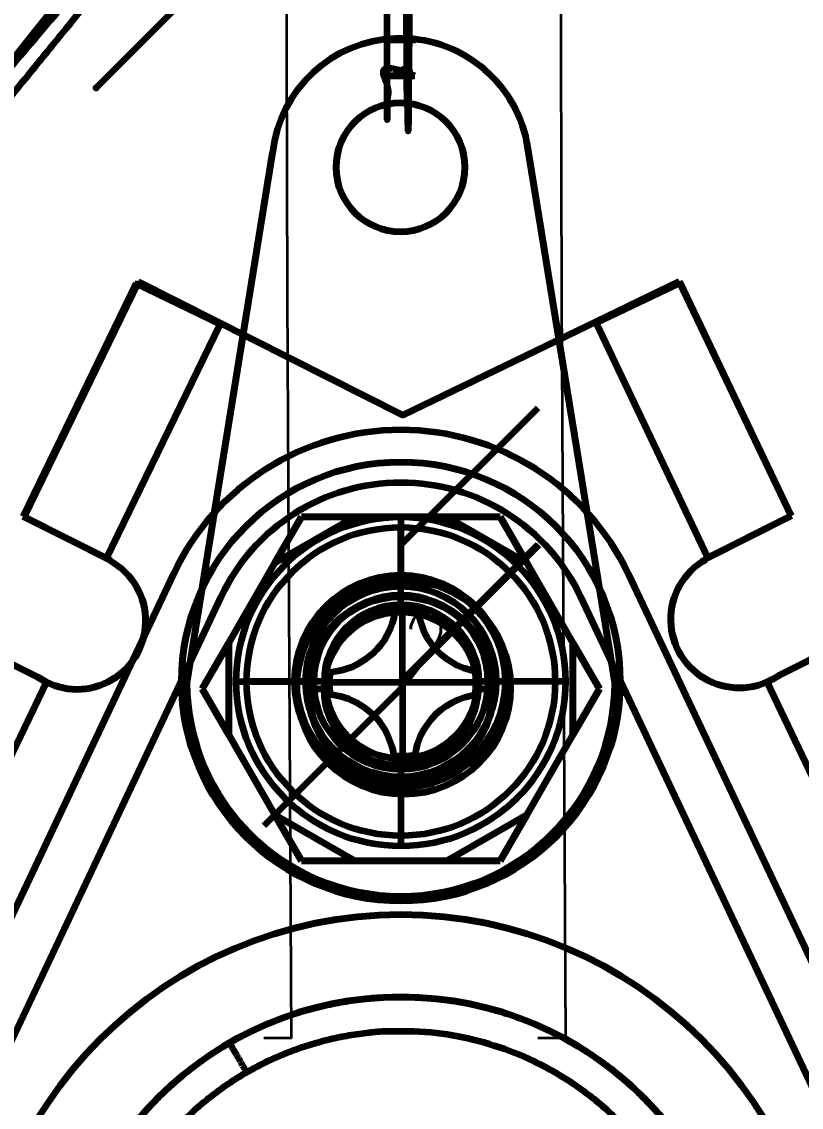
# Model space of a CAD drawing. Header units: inches. Extents: x -0.4 to 8, y -0.5 to 10.5.
# Drawn here: x 2.923 to 3.492, y 1.97 to 2.761 of the extents above; entities that cross this region are included whole.
import ezdxf

# ---------------------------------------------------------------- set-up
doc = ezdxf.new("R2010")
doc.units = ezdxf.units.IN
doc.header["$LTSCALE"] = 0.504853
doc.header["$MEASUREMENT"] = 0
doc.linetypes.add('DASHED', pattern=[0.75, 0.5, -0.25])
for name, color, linetype in [('105', 7, 'Continuous'), ('2', 7, 'Continuous'), ('25', 7, 'Continuous'), ('3', 7, 'Continuous'), ('75', 7, 'Continuous'), ('80', 7, 'Continuous')]:
    doc.layers.add(name, color=color, linetype=linetype)
doc.styles.get("Standard").update_dxf_attribs({"font": 'ROMANS.SHX'})

# ---------------------------------------------------------------- blocks, each defined once
blk = doc.blocks.new('1127')
at = {"layer": '3', "color": 2, "linetype": 'Continuous', "lineweight": 211, "insert": (0, 0.02), "char_height": 0.02, "attachment_point": 1}
blk.add_mtext('{\\W210.000000;1}', dxfattribs=at)
blk = doc.blocks.new('1809')
at = {"color": 1, "linetype": 'Continuous', "lineweight": 211}
for p, q in [((-0.003953, 0.468958, 0.1455), (-0.003953, 0.468958, 0.1635)), ((-0.000284, 0.42203, 0.1635), (-0.000284, 0.42203, 0.1455)), ((0.091953, 0.393154, 0.1635), (0.091953, 0.393154, 0.1455)), ((0.091953, 0.393154, 0.1455), (0.156016, -0.000843, 0.1455)), ((0.091953, 0.393154, 0.1455), (0.091953, 0.393154, 0.1635)), ((0.091953, 0.393154, 0.1635), (0.156016, -0.000843, 0.1635)), ((0.156016, -0.000843, 0.1455), (0.091953, 0.393154, 0.1455)), ((0.091953, 0.393154, 0.1635), (0.156016, -0.000843, 0.1635)), ((-0.155983, -0.000844, 0.1635), (-0.093652, 0.385904, 0.1635)), ((-0.093652, 0.385904, 0.1455), (-0.155983, -0.000844, 0.1455)), ((-0.155983, -0.000844, 0.1455), (-0.093652, 0.385904, 0.1455)), ((-0.155983, -0.000844, 0.1635), (-0.093652, 0.385904, 0.1635)), ((-0.093652, 0.385904, 0.1455), (-0.093652, 0.385904, 0.1635)), ((-0.093652, 0.385904, 0.1635), (-0.093652, 0.385904, 0.1455)), ((-0.047284, 0.37503, 0.1455), (-0.047284, 0.37503, 0.1635)), ((0.046716, 0.37503, 0.1455), (0.046716, 0.37503, 0.1635)), ((-0.000284, 0.32803, 0.1455), (-0.000284, 0.32803, 0.1635)), ((0.000016, 0.063017, 0.1635), (0.000016, 0.063017, 0.1455)), ((-0.155983, -0.000844, 0.1455), (-0.155983, -0.000844, 0.1635)), ((-0.155983, -0.000844, 0.1635), (-0.155983, -0.000844, 0.1455)), ((-0.063484, -0.000483, 0.1455), (-0.063484, -0.000483, 0.1635)), ((0.063516, -0.000483, 0.1455), (0.063516, -0.000483, 0.1635)), ((0.156016, -0.000843, 0.1635), (0.156016, -0.000843, 0.1455)), ((0.156016, -0.000843, 0.1455), (0.156016, -0.000843, 0.1635)), ((0.000016, -0.063983, 0.1455), (0.000016, -0.063983, 0.1635)), ((0.000017, -0.156483, 0.1455), (0.000017, -0.156483, 0.1635))]:
    blk.add_line(p, q, dxfattribs=at)
for centre, radius in [((-0.000284, 0.37503, 0.1455), 0.047), ((-0.000284, 0.37503, 0.1635), 0.047), ((-0.000284, 0.37503, 0.1635), 0.047), ((0.000016, -0.000483, 0.1455), 0.0635), ((0.000016, -0.000483, 0.1635), 0.0635), ((0.000016, -0.000483, 0.1635), 0.0635)]:
    blk.add_circle(centre, radius, dxfattribs=at)
at = {"color": 1, "linetype": 'Continuous', "lineweight": 211, "extrusion": (0, 0, -1)}
for centre, radius in [((0.000284, 0.37503, -0.1455), 0.047), ((-0.000016, -0.000483, -0.1455), 0.0635)]:
    blk.add_circle(centre, radius, dxfattribs=at)
at = {"color": 1, "linetype": 'Continuous', "lineweight": 211}
for centre, radius, start, end in [((-0.000284, 0.37503, 0.1635), 0.094, 11.117138, 173.357024), ((-0.000284, 0.37503, 0.1455), 0.094, 11.117245, 173.357131), ((-0.000284, 0.37503, 0.1455), 0.094, 11.117138, 173.357024), ((-0.000284, 0.37503, 0.1635), 0.094, 11.117138, 173.357024), ((0.000016, -0.000483, 0.1455), 0.156, 180.132646, 359.867468), ((0.000016, -0.000483, 0.1635), 0.156, 180.132646, 359.867468), ((0.000016, -0.000483, 0.1635), 0.156, 180.132646, 359.867468), ((0.000016, -0.000483, 0.1455), 0.156, 180.132754, 359.867576)]:
    blk.add_arc(centre, radius, start, end, dxfattribs=at)
at = {"layer": '2', "color": 2, "linetype": 'Continuous', "lineweight": 211}
blk.add_line((0.000088, 0.099718, 0.154817), (0.100088, 0.199718, 0.254817), dxfattribs=at)
at = {"layer": '2', "color": 2, "linetype": 'DASHED', "lineweight": 211}
blk.add_point((0.000088, 0.099718, 0.154817), dxfattribs=at)
blk = doc.blocks.new('H37')
at = {"color": 1, "linetype": 'Continuous', "lineweight": 211}
for p, q in [((0.1, -0.42, 0.1635), (0.1, -0.42, 0.2265)), ((0.1, -0.5105, 0.16942), (0.1, -0.46, 0.2265)), ((0.1, -0.5105, 0.1635), (0.1, -0.5105, 0.16942)), ((-0.06, -0.58, 0.2265), (-0.06, -0.58, 0.1635)), ((-0.02, -0.58, 0.2265), (0.0305, -0.58, 0.16942)), ((0.0305, -0.58, 0.16942), (0.0305, -0.58, 0.1635)), ((0.1695, -0.58, 0.16942), (0.1695, -0.58, 0.1635)), ((0.22, -0.58, 0.2265), (0.1695, -0.58, 0.16942)), ((0.26, -0.58, 0.1635), (0.26, -0.58, 0.2265)), ((0.1, -0.6495, 0.16942), (0.1, -0.6495, 0.1635)), ((0.1, -0.7, 0.2265), (0.1, -0.6495, 0.16942)), ((0.1, -0.74, 0.1635), (0.1, -0.74, 0.2265))]:
    blk.add_line(p, q, dxfattribs=at)
for centre, radius in [((0.1, -0.58, 0.2265), 0.16), ((0.1, -0.58, 0.2265), 0.12), ((0.1, -0.58, 0.2265), 0.12), ((0.1, -0.58, 0.1635), 0.0695), ((0.1, -0.58, 0.16942), 0.0695)]:
    blk.add_circle(centre, radius, dxfattribs=at)
at = {"color": 1, "linetype": 'Continuous', "lineweight": 211, "extrusion": (0, 0, -1)}
for centre, radius in [((-0.1, -0.58, -0.1635), 0.16), ((-0.1, -0.58, -0.1635), 0.16), ((-0.1, -0.58, -0.2265), 0.16), ((-0.1, -0.58, -0.1635), 0.0695), ((-0.1, -0.58, -0.16942), 0.0695)]:
    blk.add_circle(centre, radius, dxfattribs=at)
at = {"layer": '2', "color": 1, "linetype": 'Continuous', "lineweight": 211}
blk.add_line((0.1, -0.58, 0.19139), (0, -0.68, 0.29139), dxfattribs=at)
blk.add_point((0.1, -0.58, 0.19139), dxfattribs=at)
blk = doc.blocks.new('Q1')
at = {"color": 1, "linetype": 'Continuous', "lineweight": 211}
for p, q in [((-0.031111, -0.641927, 0.0705), (-0.216474, -0.249479, 0.0705)), ((-0.216474, -0.249479, 0.1455), (-0.031111, -0.641927, 0.1455)), ((-0.216474, -0.249479, 0.1455), (-0.031111, -0.641927, 0.1455)), ((-0.031111, -0.641927, 0.0705), (-0.216474, -0.249479, 0.0705)), ((-0.216474, -0.249479, 0.1455), (-0.031111, -0.641927, 0.1455)), ((-0.031111, -0.641927, 0.0705), (-0.216474, -0.249479, 0.0705)), ((0.416474, -0.249479, 0.0705), (0.231111, -0.641927, 0.0705)), ((0.416474, -0.249479, 0.0705), (0.231111, -0.641927, 0.0705)), ((0.231111, -0.641927, 0.1455), (0.416474, -0.249479, 0.1455)), ((0.231111, -0.641927, 0.1455), (0.416474, -0.249479, 0.1455)), ((0.231111, -0.641927, 0.1455), (0.416474, -0.249479, 0.1455)), ((0.416474, -0.249479, 0.0705), (0.231111, -0.641927, 0.0705)), ((0.1, -0.35, 0.1955), (0.1, -0.35, 0.3855)), ((0.1, -0.41, 0.1455), (0.1, -0.41, 0.1955)), ((0.1, -0.504, 0.0705), (0.1, -0.504, 0.1455)), ((0.1, -0.504, 0.0705), (0.1, -0.504, 0.1455)), ((0.024, -0.58, 0.0705), (0.024, -0.58, 0.1455)), ((0.024, -0.58, 0.0705), (0.024, -0.58, 0.1455)), ((0.176, -0.58, 0.1455), (0.176, -0.58, 0.0705)), ((0.176, -0.58, 0.1455), (0.176, -0.58, 0.0705)), ((-0.031111, -0.641927, 0.0705), (-0.031111, -0.641927, 0.1455)), ((-0.031111, -0.641927, 0.0705), (-0.031111, -0.641927, 0.1455)), ((-0.031111, -0.641927, 0.0705), (-0.031111, -0.641927, 0.1455)), ((0.231111, -0.641927, 0.0705), (0.231111, -0.641927, 0.1455)), ((0.231111, -0.641927, 0.0705), (0.231111, -0.641927, 0.1455)), ((0.231111, -0.641927, 0.0705), (0.231111, -0.641927, 0.1455)), ((0.1, -0.656, 0.0705), (0.1, -0.656, 0.1455)), ((0.1, -0.656, 0.0705), (0.1, -0.656, 0.1455)), ((0.1, -0.725, 0.0705), (0.1, -0.725, 0.1455)), ((0.1, -0.725, 0.0705), (0.1, -0.725, 0.1455)), ((0.1, -0.725, 0.0705), (0.1, -0.725, 0.1455))]:
    blk.add_line(p, q, dxfattribs=at)
at = {"color": 1, "linetype": 'Continuous', "lineweight": 211, "extrusion": (0, 0, -1)}
for centre, radius in [((-0.1, -0.1, -0.1455), 0.31), ((-0.1, -0.1, -0.1455), 0.31), ((-0.1, -0.1, -0.1955), 0.31), ((-0.1, -0.1, -0.1955), 0.25), ((-0.1, -0.1, -0.1955), 0.25)]:
    blk.add_circle(centre, radius, dxfattribs=at)
at = {"color": 1, "linetype": 'Continuous', "lineweight": 211}
for centre, radius in [((0.1, -0.1, 0.1955), 0.31), ((0.1, -0.1, 0.3855), 0.25), ((0.1, -0.58, 0.0705), 0.076), ((0.1, -0.58, 0.1455), 0.076), ((0.1, -0.58, 0.0705), 0.076), ((0.1, -0.58, 0.1455), 0.076)]:
    blk.add_circle(centre, radius, dxfattribs=at)
for centre, start, end in [((0.1, -0.58, 0.0705), 205.282463, 334.717387), ((0.1, -0.58, 0.1455), 205.282614, 334.717538), ((0.1, -0.58, 0.0705), 205.282463, 334.717387), ((0.1, -0.58, 0.0705), 205.282463, 334.717387), ((0.1, -0.58, 0.1455), 205.282614, 334.717538), ((0.1, -0.58, 0.1455), 205.282614, 334.717538)]:
    blk.add_arc(centre, 0.145, start, end, dxfattribs=at)
for points in [[(-0.15, -0.1, 0.3855), (-0.15, -0.244338, 0.3855), (0.1, -0.388675, 0.3855), (0.225, -0.316506, 0.3855), (0.35, -0.244338, 0.3855), (0.35, 0.044338, 0.3855), (0.225, 0.116506, 0.3855), (0.1, 0.188675, 0.3855), (-0.15, 0.044338, 0.3855), (-0.15, -0.1, 0.3855)], [(-0.125, -0.1, 0.4105), (-0.125, 0.029904, 0.4105), (0.1, 0.159808, 0.4105), (0.2125, 0.094856, 0.4105), (0.325, 0.029904, 0.4105), (0.325, -0.229904, 0.4105), (0.2125, -0.294856, 0.4105), (0.1, -0.359808, 0.4105), (-0.125, -0.229904, 0.4105), (-0.125, -0.1, 0.4105)], [(-0.125, -0.1, 0.4105), (-0.125, 0.029904, 0.4105), (0.1, 0.159808, 0.4105), (0.2125, 0.094856, 0.4105), (0.325, 0.029904, 0.4105), (0.325, -0.229904, 0.4105), (0.2125, -0.294856, 0.4105), (0.1, -0.359808, 0.4105), (-0.125, -0.229904, 0.4105), (-0.125, -0.1, 0.4105)]]:
    blk.add_rational_spline(points, [1, 0.75, 0.75, 1, 0.75, 0.75, 1, 0.75, 0.75, 1], degree=2, knots=[0, 0, 0, 0.1666667, 0.3333333, 0.3333333, 0.5, 0.6666667, 0.6666667, 0.8333333, 1, 1, 1], dxfattribs=at)
blk.add_rational_spline([(0.225, -0.316506, 0.3855), (0.225, -0.316506, 0.4105), (0.2125, -0.294856, 0.4105)], [1, 0.707107017428, 1], degree=2, dxfattribs=at)
blk = doc.blocks.new('H67')
at = {"color": 1, "linetype": 'Continuous', "lineweight": 211}
for p, q in [((0.1, -0.524, 0.15942), (0.1, -0.4675, 0.22642)), ((0.098704, -0.57927, 0.161099), (0.098704, -0.525825, 0.22642)), ((0.099053, -0.523628, -0.399457), (0.099053, -0.523628, 0.158543)), ((-0.0125, -0.58, 0.22642), (0.044, -0.58, 0.15942)), ((0.043053, -0.579628, 0.158543), (0.043053, -0.579628, -0.399457)), ((0.045259, -0.57927, 0.22642), (0.098704, -0.57927, 0.161099)), ((0.098704, -0.57927, 0.161099), (0.098704, -0.632715, 0.22642)), ((0.098704, -0.57927, 0.161099), (0.152149, -0.57927, 0.22642)), ((0.155053, -0.579628, -0.399457), (0.155053, -0.579628, 0.158543)), ((0.156, -0.58, 0.15942), (0.2125, -0.58, 0.22642)), ((0.099053, -0.635628, -0.399457), (0.099053, -0.635628, 0.158543)), ((0.1, -0.636, 0.15942), (0.1, -0.6925, 0.22642))]:
    blk.add_line(p, q, dxfattribs=at)
for points in [[(0.089636, -0.5266, 0.22642), (0.087848, -0.534306, 0.217634), (0.085344, -0.540763, 0.210916), (0.083328, -0.544654, 0.207393), (0.08092, -0.548468, 0.20457), (0.077978, -0.552318, 0.202654), (0.07441, -0.556156, 0.202083), (0.070914, -0.559266, 0.202949), (0.066662, -0.562379, 0.20537), (0.062586, -0.564801, 0.208654), (0.058289, -0.566852, 0.212774), (0.053346, -0.568654, 0.218034), (0.046009, -0.57035, 0.22642)], [(0.125458, -0.560392, 0.201119), (0.120454, -0.556087, 0.199952), (0.117828, -0.553327, 0.20049), (0.115393, -0.550364, 0.201895), (0.112001, -0.54533, 0.205651), (0.109639, -0.540864, 0.209905), (0.106405, -0.531932, 0.219717), (0.105244, -0.526227, 0.22642)], [(0.151454, -0.570682, 0.22642), (0.144072, -0.569353, 0.217858), (0.138416, -0.567562, 0.211701), (0.132324, -0.564787, 0.20584), (0.125458, -0.560392, 0.201119)], [(0.045883, -0.587411, 0.22642), (0.054084, -0.589714, 0.217108), (0.058906, -0.591783, 0.212089), (0.067442, -0.597034, 0.205046), (0.070811, -0.599809, 0.203436), (0.073926, -0.602844, 0.2029), (0.077743, -0.607374, 0.203951), (0.080311, -0.611128, 0.20606), (0.080677, -0.611725, 0.206475), (0.082969, -0.61595, 0.209881), (0.087017, -0.627675, 0.221961), (0.087279, -0.628958, 0.223414), (0.087709, -0.631571, 0.22642)], [(0.104059, -0.632446, 0.22642), (0.104936, -0.62735, 0.220355), (0.106261, -0.622523, 0.214765), (0.107718, -0.618601, 0.210416), (0.110182, -0.613497, 0.205222), (0.112276, -0.610026, 0.202187), (0.114589, -0.606784, 0.199929), (0.117422, -0.603418, 0.198442), (0.119422, -0.601353, 0.198108), (0.121805, -0.599163, 0.19836), (0.125579, -0.596197, 0.199918), (0.13059, -0.593029, 0.203544), (0.135629, -0.590574, 0.208297), (0.14341, -0.587984, 0.216767), (0.151639, -0.586629, 0.22642)]]:
    blk.add_polyline3d(points, dxfattribs=at)
for centre, radius in [((0.1, -0.58, 0.22642), 0.1125), ((0.099053, -0.579628, -0.399457), 0.056)]:
    blk.add_circle(centre, radius, dxfattribs=at)
at = {"color": 1, "linetype": 'Continuous', "lineweight": 211, "extrusion": (0, 0, -1)}
for centre in [(-0.099053, -0.579628, -0.158543), (-0.099053, -0.579628, 0.399457), (-0.099053, -0.579628, -0.158543), (-0.1, -0.58, -0.15942)]:
    blk.add_circle(centre, 0.056, dxfattribs=at)
at = {"color": 1, "linetype": 'Continuous', "lineweight": 211}
for start, end in [(82.971323, 99.76894), (170.39197, 179.999695), (352.085011, 9.246854), (180, 188.76173), (258.128131, 275.750441)]:
    blk.add_arc((0.098704, -0.57927, 0.22642), 0.053445, start, end, dxfattribs=at)
at = {"layer": '2', "color": 3, "linetype": 'Continuous', "lineweight": 211}
blk.add_line((0.099162, -0.579676, -0.056265), (-0.000838, -0.679676, 0.043735), dxfattribs=at)
blk.add_point((0.099162, -0.579676, -0.056265), dxfattribs=at)
blk = doc.blocks.new('H9')
at = {"color": 1, "linetype": 'Continuous', "lineweight": 211}
for p, q in [((0.008128, -0.482796, -0.219), (0.027543, -0.449168, -0.207791)), ((0.008128, -0.482796, -0.219), (0.027543, -0.449168, -0.207791)), ((0.008128, -0.482796, -0.062), (0.066372, -0.449168, -0.062)), ((0.066372, -0.449168, -0.062), (0.008128, -0.482796, -0.062)), ((0.008128, -0.482796, -0.219), (0.066372, -0.449168, -0.219)), ((0.008128, -0.482796, -0.062), (0.027543, -0.449168, -0.073209)), ((0.027543, -0.449168, -0.073209), (0.008128, -0.482796, -0.062)), ((0.066372, -0.449168, -0.219), (0.008128, -0.482796, -0.219)), ((0.027543, -0.449168, -0.073209), (0.027543, -0.449168, -0.207791)), ((0.027543, -0.449168, -0.207791), (0.066372, -0.449168, -0.219)), ((0.066372, -0.449168, -0.062), (0.027543, -0.449168, -0.073209)), ((0.027543, -0.449168, -0.207791), (0.066372, -0.449168, -0.219)), ((0.027543, -0.449168, -0.207791), (0.027543, -0.449168, -0.073209)), ((0.027543, -0.449168, -0.073209), (0.066372, -0.449168, -0.062)), ((0.066372, -0.449168, -0.219), (0.133628, -0.449168, -0.219)), ((0.066372, -0.449168, -0.219), (0.133628, -0.449168, -0.219)), ((0.133628, -0.449168, -0.062), (0.066372, -0.449168, -0.062)), ((0.066372, -0.449168, -0.062), (0.133628, -0.449168, -0.062)), ((0.133628, -0.449168, -0.062), (0.172457, -0.449168, -0.073209)), ((0.133628, -0.449168, -0.219), (0.172457, -0.449168, -0.207791)), ((0.172457, -0.449168, -0.073209), (0.133628, -0.449168, -0.062)), ((0.133628, -0.449168, -0.219), (0.172457, -0.449168, -0.207791)), ((0.133628, -0.449168, -0.219), (0.191872, -0.482796, -0.219)), ((0.191872, -0.482796, -0.219), (0.133628, -0.449168, -0.219)), ((0.133628, -0.449168, -0.062), (0.191872, -0.482796, -0.062)), ((0.191872, -0.482796, -0.062), (0.133628, -0.449168, -0.062)), ((0.172457, -0.449168, -0.073209), (0.172457, -0.449168, -0.207791)), ((0.172457, -0.449168, -0.207791), (0.172457, -0.449168, -0.073209)), ((0.172457, -0.449168, -0.207791), (0.191872, -0.482796, -0.219)), ((0.172457, -0.449168, -0.207791), (0.191872, -0.482796, -0.219)), ((0.191872, -0.482796, -0.062), (0.172457, -0.449168, -0.073209)), ((0.172457, -0.449168, -0.073209), (0.191872, -0.482796, -0.062)), ((-0.0255, -0.54104, -0.219), (0.008128, -0.482796, -0.219)), ((-0.0255, -0.54104, -0.062), (0.008128, -0.482796, -0.062)), ((-0.0255, -0.54104, -0.219), (0.008128, -0.482796, -0.219)), ((0.008128, -0.482796, -0.062), (-0.0255, -0.54104, -0.062)), ((0.191872, -0.482796, -0.219), (0.2255, -0.54104, -0.219)), ((0.2255, -0.54104, -0.062), (0.191872, -0.482796, -0.062)), ((0.191872, -0.482796, -0.219), (0.2255, -0.54104, -0.219)), ((0.191872, -0.482796, -0.062), (0.2255, -0.54104, -0.062)), ((0.1, -0.518668, -0.073588), (0.1, -0.506668, -0.062)), ((0.1, -0.518668, -0.208295), (0.1, -0.507583, -0.219)), ((0.1, -0.518668, -0.208295), (0.1, -0.518668, -0.073588)), ((-0.044915, -0.574668, -0.207791), (-0.0255, -0.54104, -0.219)), ((-0.044915, -0.574668, -0.207791), (-0.0255, -0.54104, -0.219)), ((-0.0255, -0.54104, -0.062), (-0.044915, -0.574668, -0.073209)), ((-0.044915, -0.574668, -0.073209), (-0.0255, -0.54104, -0.062)), ((-0.0255, -0.608296, -0.219), (-0.0255, -0.54104, -0.219)), ((-0.0255, -0.54104, -0.219), (-0.0255, -0.608296, -0.219)), ((-0.0255, -0.608296, -0.062), (-0.0255, -0.54104, -0.062)), ((-0.0255, -0.54104, -0.062), (-0.0255, -0.608296, -0.062)), ((0.2255, -0.608296, -0.219), (0.2255, -0.54104, -0.219)), ((0.2255, -0.54104, -0.062), (0.2255, -0.608296, -0.062)), ((0.2255, -0.608296, -0.062), (0.2255, -0.54104, -0.062)), ((0.2255, -0.54104, -0.219), (0.2255, -0.608296, -0.219)), ((0.244915, -0.574668, -0.073209), (0.2255, -0.54104, -0.062)), ((0.2255, -0.54104, -0.219), (0.244915, -0.574668, -0.207791)), ((0.2255, -0.54104, -0.219), (0.244915, -0.574668, -0.207791)), ((0.2255, -0.54104, -0.062), (0.244915, -0.574668, -0.073209)), ((-0.0255, -0.608296, -0.219), (-0.044915, -0.574668, -0.207791)), ((-0.0255, -0.608296, -0.062), (-0.044915, -0.574668, -0.073209)), ((-0.044915, -0.574668, -0.073209), (-0.0255, -0.608296, -0.062)), ((-0.0255, -0.608296, -0.219), (-0.044915, -0.574668, -0.207791)), ((-0.044915, -0.574668, -0.207791), (-0.044915, -0.574668, -0.073209)), ((-0.044915, -0.574668, -0.073209), (-0.044915, -0.574668, -0.207791)), ((0.044, -0.574668, -0.073588), (0.032, -0.574668, -0.062)), ((0.044, -0.574668, -0.208295), (0.032915, -0.574668, -0.219)), ((0.044, -0.574668, -0.208295), (0.044, -0.574668, -0.073588)), ((0.167085, -0.574668, -0.219), (0.156, -0.574668, -0.208295)), ((0.156, -0.574668, -0.073588), (0.156, -0.574668, -0.208295)), ((0.168, -0.574668, -0.062), (0.156, -0.574668, -0.073588)), ((0.244915, -0.574668, -0.207791), (0.2255, -0.608296, -0.219)), ((0.244915, -0.574668, -0.207791), (0.2255, -0.608296, -0.219)), ((0.244915, -0.574668, -0.073209), (0.2255, -0.608296, -0.062)), ((0.2255, -0.608296, -0.062), (0.244915, -0.574668, -0.073209)), ((0.244915, -0.574668, -0.207791), (0.244915, -0.574668, -0.073209)), ((0.244915, -0.574668, -0.073209), (0.244915, -0.574668, -0.207791)), ((0.008128, -0.66654, -0.219), (-0.0255, -0.608296, -0.219)), ((0.008128, -0.66654, -0.219), (-0.0255, -0.608296, -0.219)), ((-0.0255, -0.608296, -0.062), (0.008128, -0.66654, -0.062)), ((0.008128, -0.66654, -0.062), (-0.0255, -0.608296, -0.062)), ((0.191872, -0.66654, -0.062), (0.2255, -0.608296, -0.062)), ((0.2255, -0.608296, -0.062), (0.191872, -0.66654, -0.062)), ((0.2255, -0.608296, -0.219), (0.191872, -0.66654, -0.219)), ((0.2255, -0.608296, -0.219), (0.191872, -0.66654, -0.219)), ((0.1, -0.630668, -0.208295), (0.1, -0.641753, -0.219)), ((0.1, -0.630668, -0.208295), (0.1, -0.630668, -0.073588)), ((0.1, -0.630668, -0.073588), (0.1, -0.642668, -0.062)), ((0.066372, -0.700168, -0.219), (0.008128, -0.66654, -0.219)), ((0.066372, -0.700168, -0.062), (0.008128, -0.66654, -0.062)), ((0.027543, -0.700168, -0.073209), (0.008128, -0.66654, -0.062)), ((0.008128, -0.66654, -0.062), (0.027543, -0.700168, -0.073209)), ((0.027543, -0.700168, -0.207791), (0.008128, -0.66654, -0.219)), ((0.008128, -0.66654, -0.062), (0.066372, -0.700168, -0.062)), ((0.008128, -0.66654, -0.219), (0.066372, -0.700168, -0.219)), ((0.027543, -0.700168, -0.207791), (0.008128, -0.66654, -0.219)), ((0.191872, -0.66654, -0.062), (0.133628, -0.700168, -0.062)), ((0.133628, -0.700168, -0.219), (0.191872, -0.66654, -0.219)), ((0.191872, -0.66654, -0.219), (0.133628, -0.700168, -0.219)), ((0.133628, -0.700168, -0.062), (0.191872, -0.66654, -0.062)), ((0.191872, -0.66654, -0.062), (0.172457, -0.700168, -0.073209)), ((0.172457, -0.700168, -0.073209), (0.191872, -0.66654, -0.062)), ((0.191872, -0.66654, -0.219), (0.172457, -0.700168, -0.207791)), ((0.191872, -0.66654, -0.219), (0.172457, -0.700168, -0.207791)), ((0.027543, -0.700168, -0.207791), (0.027543, -0.700168, -0.073209)), ((0.066372, -0.700168, -0.062), (0.027543, -0.700168, -0.073209)), ((0.027543, -0.700168, -0.073209), (0.027543, -0.700168, -0.207791)), ((0.066372, -0.700168, -0.219), (0.027543, -0.700168, -0.207791)), ((0.027543, -0.700168, -0.073209), (0.066372, -0.700168, -0.062)), ((0.066372, -0.700168, -0.219), (0.027543, -0.700168, -0.207791)), ((0.133628, -0.700168, -0.219), (0.066372, -0.700168, -0.219)), ((0.133628, -0.700168, -0.062), (0.066372, -0.700168, -0.062)), ((0.133628, -0.700168, -0.219), (0.066372, -0.700168, -0.219)), ((0.066372, -0.700168, -0.062), (0.133628, -0.700168, -0.062)), ((0.172457, -0.700168, -0.073209), (0.133628, -0.700168, -0.062)), ((0.172457, -0.700168, -0.207791), (0.133628, -0.700168, -0.219)), ((0.172457, -0.700168, -0.207791), (0.133628, -0.700168, -0.219)), ((0.133628, -0.700168, -0.062), (0.172457, -0.700168, -0.073209)), ((0.172457, -0.700168, -0.207791), (0.172457, -0.700168, -0.073209)), ((0.172457, -0.700168, -0.073209), (0.172457, -0.700168, -0.207791))]:
    blk.add_line(p, q, dxfattribs=at)
for centre, radius in [((0.1, -0.574668, -0.062), 0.068), ((0.1, -0.574668, -0.062), 0.068), ((0.1, -0.574668, -0.219), 0.067085), ((0.1, -0.574668, -0.219), 0.067085), ((0.1, -0.574668, -0.073588), 0.056)]:
    blk.add_circle(centre, radius, dxfattribs=at)
at = {"color": 1, "linetype": 'Continuous', "lineweight": 211, "extrusion": (0, 0, -1)}
for centre in [(-0.1, -0.574668, 0.073588), (-0.1, -0.574668, 0.208295), (-0.1, -0.574668, 0.208295)]:
    blk.add_circle(centre, 0.056, dxfattribs=at)
at = {"layer": '2', "color": 3, "linetype": 'Continuous', "lineweight": 211}
blk.add_line((0.1, -0.574668, -0.140548), (0.2, -0.474668, -0.040548), dxfattribs=at)
blk.add_point((0.1, -0.574668, -0.140548), dxfattribs=at)
blk = doc.blocks.new('33295')
at = {"color": 1, "linetype": 'Continuous', "lineweight": 211}
for p, q in [((-0.167054, -0.579635, 0.068202), (-0.241762, -0.422642, 0.068202)), ((-0.241762, -0.422642, 0.068202), (-0.167054, -0.579635, 0.068202)), ((-0.241762, -0.422642, 0.52), (-0.167054, -0.579635, 0.52)), ((-0.167054, -0.579635, 0.52), (-0.241762, -0.422642, 0.52)), ((0.358318, -0.579452, 0.068202), (0.43117, -0.428949, 0.068202)), ((0.43117, -0.428949, 0.068202), (0.358318, -0.579452, 0.068202)), ((0.43117, -0.428949, 0.52), (0.358318, -0.579452, 0.52)), ((0.358318, -0.579452, 0.52), (0.43117, -0.428949, 0.52)), ((0.09795, -0.497824), (0.09795, -0.497824, 0.068)), ((0.01995, -0.575824, 0.068), (0.01995, -0.575824)), ((0.17595, -0.575824, 0.068), (0.17595, -0.575824)), ((-0.175547, -0.584435, 0.068), (-0.227645, -0.610719, 0.068)), ((-0.227645, -0.610719, 0.068), (-0.175547, -0.584435, 0.068)), ((-0.175547, -0.584435), (-0.227645, -0.610719)), ((-0.227645, -0.610719), (-0.175547, -0.584435)), ((-0.175547, -0.584435, 0.068202), (-0.227583, -0.610688, 0.068202)), ((-0.227583, -0.610688, 0.068202), (-0.175547, -0.584435, 0.068202)), ((-0.227583, -0.610688, 0.52), (-0.175547, -0.584435, 0.52)), ((-0.175547, -0.584435, 0.52), (-0.227583, -0.610688, 0.52)), ((-0.175547, -0.584435), (-0.175547, -0.584435, 0.068)), ((-0.175547, -0.584435, 0.068), (-0.175547, -0.584435)), ((-0.175547, -0.584435, 0.52), (-0.175547, -0.584435, 0.068202)), ((-0.175547, -0.584435, 0.068202), (-0.175547, -0.584435, 0.52)), ((-0.167054, -0.579635, 0.068202), (-0.167054, -0.579635, 0.52)), ((-0.167054, -0.579635, 0.52), (-0.167054, -0.579635, 0.068202)), ((-0.117598, -0.584778, 0.068), (-0.117598, -0.584778)), ((0.306851, -0.583775, 0.068), (0.306851, -0.583775)), ((0.358318, -0.579452, 0.52), (0.358318, -0.579452, 0.068202)), ((0.358318, -0.579452, 0.52), (0.358318, -0.579452, 0.068202)), ((0.418474, -0.610199, 0.068), (0.364798, -0.583287, 0.068)), ((0.418474, -0.610199, 0.068), (0.364798, -0.583287, 0.068)), ((0.364798, -0.583287, 0.068202), (0.418883, -0.610404, 0.068202)), ((0.364798, -0.583287, 0.068202), (0.418883, -0.610404, 0.068202)), ((0.364798, -0.583287), (0.364798, -0.583287, 0.068)), ((0.364798, -0.583287, 0.068), (0.364798, -0.583287)), ((0.364798, -0.583287), (0.418474, -0.610199)), ((0.364798, -0.583287, 0.068202), (0.364798, -0.583287, 0.52)), ((0.364798, -0.583287, 0.52), (0.364798, -0.583287, 0.068202)), ((0.418883, -0.610404, 0.52), (0.364798, -0.583287, 0.52)), ((0.418883, -0.610404, 0.52), (0.364798, -0.583287, 0.52)), ((0.364798, -0.583287), (0.418474, -0.610199)), ((-0.106237, -0.65457, 0.068), (-0.106237, -0.65457)), ((0.09795, -0.653824, 0.068), (0.09795, -0.653824)), ((0.295664, -0.653595, 0.068), (0.295664, -0.653595)), ((-0.123908, -0.670302, 0.52), (-0.184636, -0.700939, 0.52)), ((-0.123908, -0.670302, 0.068202), (-0.184636, -0.700939, 0.068202)), ((-0.184636, -0.700939, 0.068202), (-0.123908, -0.670302, 0.068202)), ((-0.184636, -0.700939, 0.52), (-0.123908, -0.670302, 0.52)), ((-0.184568, -0.700905), (-0.122119, -0.669399)), ((-0.184568, -0.700905, 0.068), (-0.122119, -0.669399, 0.068)), ((-0.122119, -0.669399), (-0.184568, -0.700905)), ((-0.122119, -0.669399, 0.068), (-0.184568, -0.700905, 0.068)), ((-0.123908, -0.670302, 0.068202), (-0.123908, -0.670302, 0.52)), ((-0.123908, -0.670302, 0.52), (-0.123908, -0.670302, 0.068202)), ((-0.042374, -0.841639, 0.52), (-0.123908, -0.670302, 0.52)), ((-0.123908, -0.670302, 0.068202), (-0.042374, -0.841639, 0.068202)), ((-0.042374, -0.841639, 0.068202), (-0.123908, -0.670302, 0.068202)), ((-0.123908, -0.670302, 0.52), (-0.042374, -0.841639, 0.52)), ((-0.122119, -0.669399), (-0.122369, -0.668972)), ((-0.122369, -0.668972), (-0.122369, -0.668972, 0.068)), ((-0.122119, -0.669399, 0.068), (-0.122369, -0.668972, 0.068)), ((-0.122369, -0.668972, 0.068), (-0.122119, -0.669399, 0.068)), ((-0.122369, -0.668972, 0.068), (-0.122369, -0.668972)), ((-0.122369, -0.668972), (-0.122119, -0.669399)), ((-0.122119, -0.669399, 0.068), (-0.122119, -0.669399)), ((-0.122119, -0.669399), (-0.122119, -0.669399, 0.068)), ((0.231883, -0.840649, 0.068202), (0.31455, -0.669871, 0.068202)), ((0.31455, -0.669871, 0.068202), (0.231883, -0.840649, 0.068202)), ((0.31455, -0.669871, 0.52), (0.231883, -0.840649, 0.52)), ((0.231883, -0.840649, 0.52), (0.31455, -0.669871, 0.52)), ((0.311583, -0.668384), (0.311832, -0.667956)), ((0.311832, -0.667956, 0.068), (0.311583, -0.668384, 0.068)), ((0.311832, -0.667956, 0.068), (0.311583, -0.668384, 0.068)), ((0.311583, -0.668384), (0.311832, -0.667956)), ((0.374772, -0.700065), (0.311583, -0.668384)), ((0.311583, -0.668384), (0.311583, -0.668384, 0.068)), ((0.311583, -0.668384, 0.068), (0.311583, -0.668384)), ((0.311583, -0.668384, 0.068), (0.374772, -0.700065, 0.068)), ((0.311583, -0.668384, 0.068), (0.374772, -0.700065, 0.068)), ((0.374772, -0.700065), (0.311583, -0.668384)), ((0.311832, -0.667956), (0.311832, -0.667956, 0.068)), ((0.311832, -0.667956, 0.068), (0.311832, -0.667956)), ((0.375343, -0.700352, 0.068202), (0.31455, -0.669871, 0.068202)), ((0.375343, -0.700352, 0.068202), (0.31455, -0.669871, 0.068202)), ((0.31455, -0.669871, 0.068202), (0.31455, -0.669871, 0.52)), ((0.31455, -0.669871, 0.068202), (0.31455, -0.669871, 0.52)), ((0.31455, -0.669871, 0.52), (0.375343, -0.700352, 0.52)), ((0.31455, -0.669871, 0.52), (0.375343, -0.700352, 0.52)), ((-0.184636, -0.700939, 0.068202), (-0.184636, -0.700939, 0.52)), ((-0.184636, -0.700939, 0.52), (-0.184636, -0.700939, 0.068202)), ((-0.184636, -0.700939, 0.52), (-0.103777, -0.870858, 0.52)), ((-0.184636, -0.700939, 0.068202), (-0.103777, -0.870858, 0.068202)), ((-0.103777, -0.870858, 0.068202), (-0.184636, -0.700939, 0.068202)), ((-0.103777, -0.870858, 0.52), (-0.184636, -0.700939, 0.52)), ((-0.184568, -0.700905, 0.068), (-0.184568, -0.700905)), ((-0.103, -0.871673), (-0.184568, -0.700905)), ((-0.184568, -0.700905), (-0.103, -0.871673)), ((-0.184568, -0.700905), (-0.184568, -0.700905, 0.068)), ((-0.103, -0.871673, 0.068), (-0.184568, -0.700905, 0.068)), ((-0.184568, -0.700905, 0.068), (-0.103, -0.871673, 0.068)), ((0.29141, -0.871485), (0.374772, -0.700065)), ((0.374772, -0.700065, 0.068), (0.29141, -0.871485, 0.068)), ((0.29141, -0.871485, 0.068), (0.374772, -0.700065, 0.068)), ((0.374772, -0.700065), (0.29141, -0.871485)), ((0.375343, -0.700352, 0.068202), (0.29309, -0.870276, 0.068202)), ((0.29309, -0.870276, 0.068202), (0.375343, -0.700352, 0.068202)), ((0.375343, -0.700352, 0.52), (0.29309, -0.870276, 0.52)), ((0.29309, -0.870276, 0.52), (0.375343, -0.700352, 0.52)), ((0.374772, -0.700065, 0.068), (0.374772, -0.700065)), ((0.374772, -0.700065, 0.068), (0.374772, -0.700065)), ((0.375343, -0.700352, 0.52), (0.375343, -0.700352, 0.068202)), ((0.375343, -0.700352, 0.52), (0.375343, -0.700352, 0.068202)), ((0.098663, -0.774259, 0.068), (0.098663, -0.774259)), ((-0.103777, -0.870858, 0.52), (-0.042374, -0.841639, 0.52)), ((-0.042374, -0.841639, 0.068202), (-0.103777, -0.870858, 0.068202)), ((-0.103777, -0.870858, 0.068202), (-0.042374, -0.841639, 0.068202)), ((-0.042374, -0.841639, 0.52), (-0.103777, -0.870858, 0.52)), ((-0.042374, -0.841639, 0.068202), (-0.042374, -0.841639, 0.52)), ((-0.042374, -0.841639, 0.52), (-0.042374, -0.841639, 0.068202)), ((0.29309, -0.870276, 0.068202), (0.231883, -0.840649, 0.068202)), ((0.231883, -0.840649, 0.068202), (0.29309, -0.870276, 0.068202)), ((0.231883, -0.840649, 0.52), (0.231883, -0.840649, 0.068202)), ((0.29309, -0.870276, 0.52), (0.231883, -0.840649, 0.52)), ((0.231883, -0.840649, 0.068202), (0.231883, -0.840649, 0.52)), ((0.231883, -0.840649, 0.52), (0.29309, -0.870276, 0.52)), ((0.29309, -0.870276, 0.068202), (0.29309, -0.870276, 0.52)), ((0.29309, -0.870276, 0.52), (0.29309, -0.870276, 0.068202)), ((-0.103777, -0.870858, 0.52), (-0.103777, -0.870858, 0.068202)), ((-0.103777, -0.870858, 0.068202), (-0.103777, -0.870858, 0.52)), ((-0.103, -0.871673, 0.068), (-0.103, -0.871673)), ((-0.103, -0.871673), (-0.103, -0.871673, 0.068)), ((0.29141, -0.871485, 0.068), (0.29141, -0.871485)), ((0.29141, -0.871485), (0.29141, -0.871485, 0.068))]:
    blk.add_line(p, q, dxfattribs=at)
for points in [[(-0.103, -0.871673, 0), (0.098663, -0.774259, 0), (0.29141, -0.871485, 0)], [(0.29141, -0.871485, 0), (0.098663, -0.774259, 0), (-0.103, -0.871673, 0)], [(0.29141, -0.871485, 0.068), (0.098663, -0.774259, 0.068), (-0.103, -0.871673, 0.068)], [(-0.103, -0.871673, 0.068), (0.098663, -0.774259, 0.068), (0.29141, -0.871485, 0.068)]]:
    blk.add_polyline3d(points, dxfattribs=at)
blk.add_circle((0.09795, -0.575824, 0.068), 0.078, dxfattribs=at)
blk.add_circle((0.09795, -0.575824, 0.068), 0.078, dxfattribs=at)
at = {"color": 1, "linetype": 'Continuous', "lineweight": 211, "extrusion": (0, 1e-15, -1)}
blk.add_circle((-0.09795, -0.575824), 0.078, dxfattribs=at)
blk.add_circle((-0.09795, -0.575824), 0.078, dxfattribs=at)
for centre, start, end in [((0.146814, -0.625355, -0.068), 54.923944, 240.732256), ((0.146814, -0.625355), 54.923944, 240.732256), ((-0.336167, -0.624278), 299.124479, 124.93279)]:
    blk.add_arc(centre, 0.05, start, end, dxfattribs=at)
at = {"color": 1, "linetype": 'Continuous', "lineweight": 211}
for centre, start, end in [((-0.146814, -0.625355, 0.068), 299.267937, 125.076248), ((-0.146814, -0.625355), 299.267937, 125.076248), ((0.336167, -0.624278, 0.068), 55.067402, 240.875714), ((0.336167, -0.624278, 0.068), 55.067402, 240.875714), ((-0.146814, -0.625355, 0.068202), 113.879036, 125.075928), ((-0.146814, -0.625355, 0.068202), 113.879165, 125.076056), ((-0.146814, -0.625355, 0.52), 113.879037, 125.075928), ((-0.146814, -0.625355, 0.52), 113.879164, 125.076056), ((0.336167, -0.624278, 0.52), 55.067402, 63.704749), ((0.336167, -0.624278, 0.52), 55.067402, 63.704749)]:
    blk.add_arc(centre, 0.05, start, end, dxfattribs=at)
at = {"color": 1, "linetype": 'Continuous', "lineweight": 211, "extrusion": (-1e-15, 0, -1)}
blk.add_arc((-0.336167, -0.624278), 0.05, 299.124479, 124.93279, dxfattribs=at)
at = {"color": 1, "linetype": 'Continuous', "lineweight": 211, "extrusion": (1.1e-14, 2.2e-14, -1)}
blk.add_arc((-0.336167, -0.624278, -0.068202), 0.05, 116.295749, 124.933096, dxfattribs=at)
at = {"color": 1, "linetype": 'Continuous', "lineweight": 211, "extrusion": (-3e-15, 2e-15, -1)}
blk.add_arc((-0.336167, -0.624278, -0.068202), 0.05, 116.295749, 124.933096, dxfattribs=at)
blk = doc.blocks.new('H69')
at = {"color": 1, "linetype": 'Continuous', "lineweight": 211}
for p, q in [((-0.065923, -0.65837, 0.0705), (-0.251286, -0.265922, 0.0705)), ((-0.065923, -0.65837, 0.0705), (-0.251286, -0.265922, 0.0705)), ((-0.251286, -0.265922, 0.068), (-0.065923, -0.65837, 0.068)), ((-0.065923, -0.65837, 0.068), (-0.251286, -0.265922, 0.068)), ((0.451286, -0.265922, 0.0705), (0.265923, -0.65837, 0.0705)), ((0.451286, -0.265922, 0.0705), (0.265923, -0.65837, 0.0705)), ((0.265923, -0.65837, 0.068), (0.451286, -0.265922, 0.068)), ((0.451286, -0.265922, 0.068), (0.265923, -0.65837, 0.068)), ((0.1, -0.5025, 0.068), (0.1, -0.5025, 0.0705)), ((0.0225, -0.58, 0.068), (0.0225, -0.58, 0.0705)), ((0.1775, -0.58, 0.068), (0.1775, -0.58, 0.0705)), ((-0.065923, -0.65837, 0.0705), (-0.065923, -0.65837, 0.068)), ((-0.065923, -0.65837, 0.068), (-0.065923, -0.65837, 0.0705)), ((0.1, -0.6575, 0.0705), (0.1, -0.6575, 0.068)), ((0.265923, -0.65837, 0.068), (0.265923, -0.65837, 0.0705)), ((0.265923, -0.65837, 0.0705), (0.265923, -0.65837, 0.068)), ((0.1, -0.7635, 0.068), (0.1, -0.7635, 0.0705))]:
    blk.add_line(p, q, dxfattribs=at)
for centre in [(0.1, -0.58, 0.0705), (0.1, -0.58, 0.0705), (0.1, -0.58, 0.068)]:
    blk.add_circle(centre, 0.0775, dxfattribs=at)
at = {"color": 1, "linetype": 'Continuous', "lineweight": 211, "extrusion": (0, 0, -1)}
blk.add_circle((-0.1, -0.58, -0.068), 0.0775, dxfattribs=at)
at = {"color": 1, "linetype": 'Continuous', "lineweight": 211}
for centre, start, end in [((0.1, -0.58, 0.0705), 205.282665, 334.717397), ((0.1, -0.58, 0.0705), 205.282665, 334.717397), ((0.1, -0.58, 0.068), 205.282603, 334.717335), ((0.1, -0.58, 0.068), 205.282665, 334.717397)]:
    blk.add_arc(centre, 0.1835, start, end, dxfattribs=at)
blk = doc.blocks.new('38177')
at = {"layer": '3', "color": 2, "linetype": 'Continuous', "lineweight": 211, "insert": (0, 0.02), "char_height": 0.02, "attachment_point": 1}
blk.add_mtext('{\\W210.000000;1}', dxfattribs=at)
blk = doc.blocks.new('W1')
at = {"color": 1, "linetype": 'Continuous', "lineweight": 211}
for points, weights, knots in [([(0.51005, 0.221674, 0.13545), (0.483565, 0.23253, 0.135526), (0.491386, 0.21164, 0.135404), (0.48995, 0.204963, 0.135274), (0.489951, 0.201606, 0.135329), (0.489951, 0.199569, 0.135362), (0.489951, 0.195702, 0.136894), (0.489952, 0.192806, 0.139916), (0.489953, 0.192041, 0.141827), (0.489953, 0.190438, 0.145836), (0.489956, 0.189332, 0.154495), (0.489959, 0.190271, 0.163195), (0.489961, 0.191811, 0.167261), (0.489962, 0.192557, 0.169233), (0.489964, 0.195486, 0.172406), (0.489966, 0.199475, 0.174072), (0.489968, 0.201606, 0.174146), (0.489973, 0.209312, 0.174415), (0.489987, 0.224736, 0.174419), (0.490005, 0.240155, 0.174605), (0.490016, 0.247865, 0.174699), (0.490029, 0.257597, 0.174817), (0.490063, 0.27706, 0.175055), (0.490369, 0.296525, 0.175439), (0.490124, 0.306254, 0.175414), (0.489695, 0.323318, 0.17537), (0.476331, 0.355413, 0.174097), (0.452851, 0.377794, 0.167683), (0.439158, 0.389942, 0.164857), (0.423194, 0.404105, 0.161562), (0.379921, 0.406857, 0.167158), (0.34219, 0.387695, 0.167944), (0.327229, 0.371695, 0.168042), (0.276012, 0.308068, 0.148481), (0.172968, 0.178696, 0.109057), (0.070138, 0.04868, 0.070712), (0.019752, -0.014769, 0.052041), (0.015618, -0.019841, 0.052276), (-0.000531, -0.026673, 0.052122), (-0.016833, -0.020358, 0.052079), (-0.021296, -0.013402, 0.052057), (-0.025761, -0.006441, 0.052034), (-0.024639, 0.011183, 0.052007), (-0.012138, 0.023257, 0.052), (-0.004113, 0.025217, 0.052)], [1, 1, 1, 1, 1, 0.940953294411, 0.901588824018, 0.940953294411, 1, 0.978388961739, 0.963981602898, 0.978388961739, 1, 0.940956182248, 0.90159363708, 0.940956182248, 1, 1, 1, 1, 1, 1, 1, 1, 1, 0.939195576489, 0.898659294148, 0.939195576489, 1, 0.939195576489, 0.898659294148, 0.939195576489, 1, 1, 1, 1, 1, 0.856235334905, 0.760392224841, 0.856235334905, 1, 0.856235334905, 0.760392224841, 0.856235334905, 1], [0, 0, 0, 0.037037, 0.0740741, 0.1111111, 0.1111111, 0.1481481, 0.1851852, 0.2222222, 0.2222222, 0.2592593, 0.2962963, 0.3333333, 0.3333333, 0.3703704, 0.4074074, 0.4444444, 0.4444444, 0.4814815, 0.5185185, 0.5555556, 0.5555556, 0.5925926, 0.6296296, 0.6666667, 0.6666667, 0.6851852, 0.7037037, 0.7222222, 0.7222222, 0.7407407, 0.7592593, 0.7777778, 0.7777778, 0.8148148, 0.8518519, 0.8888889, 0.8888889, 0.9074074, 0.9259259, 0.9444444, 0.9444444, 0.962963, 0.9814815, 1, 1, 1]), ([(-0.004113, 0.016513, 0.067075), (-0.009256, 0.014839, 0.067112), (-0.01687, 0.006626, 0.067274), (-0.017336, -0.004796, 0.067448), (-0.014436, -0.009346, 0.067533), (-0.011539, -0.013893, 0.067617), (-0.000972, -0.01842, 0.067768), (0.010132, -0.014487, 0.06798), (0.013103, -0.011586, 0.067822), (0.067651, 0.053728, 0.08759), (0.172674, 0.177955, 0.126703), (0.278884, 0.302527, 0.164836), (0.332238, 0.365345, 0.183584), (0.344373, 0.379578, 0.183469), (0.377635, 0.399985, 0.183229), (0.41617, 0.410662, 0.181652), (0.4369, 0.405168, 0.174469), (0.459135, 0.399275, 0.166764), (0.488166, 0.364842, 0.164666), (0.502851, 0.326557, 0.164074), (0.503345, 0.306514, 0.164066), (0.503585, 0.296768, 0.164062), (0.503682, 0.27727, 0.164192), (0.503903, 0.257773, 0.164282), (0.504011, 0.248025, 0.16433), (0.504096, 0.240303, 0.164367), (0.504264, 0.224857, 0.164444), (0.504139, 0.209398, 0.164258), (0.504507, 0.20169, 0.164564), (0.504517, 0.201481, 0.164572), (0.50456, 0.201066, 0.164471), (0.504603, 0.200722, 0.164191), (0.504613, 0.200631, 0.163991), (0.50476, 0.199299, 0.161064), (0.504723, 0.198623, 0.154552), (0.504706, 0.19942, 0.148109), (0.504828, 0.200487, 0.145061), (0.504838, 0.200567, 0.144832), (0.504876, 0.200881, 0.144447), (0.504912, 0.201338, 0.144227), (0.504921, 0.201589, 0.144214), (0.505029, 0.204944, 0.144047), (0.504268, 0.211634, 0.142934), (0.508283, 0.232524, 0.149648), (0.494975, 0.221674, 0.126747)], [1, 0.856235334905, 0.760392224841, 0.856235334905, 1, 0.856235334905, 0.760392224841, 0.856235334905, 1, 1, 1, 1, 1, 0.939195576489, 0.898659294148, 0.939195576489, 1, 0.939195576489, 0.898659294148, 0.939195576489, 1, 1, 1, 1, 1, 1, 1, 1, 1, 0.940956182248, 0.90159363708, 0.940956182248, 1, 0.978388961739, 0.963981602898, 0.978388961739, 1, 0.940953294411, 0.901588824018, 0.940953294411, 1, 1, 1, 1, 1], [0, 0, 0, 0.0185185, 0.037037, 0.0555556, 0.0555556, 0.0740741, 0.0925926, 0.1111111, 0.1111111, 0.1481481, 0.1851852, 0.2222222, 0.2222222, 0.2407407, 0.2592593, 0.2777778, 0.2777778, 0.2962963, 0.3148148, 0.3333333, 0.3333333, 0.3703704, 0.4074074, 0.4444444, 0.4444444, 0.4814815, 0.5185185, 0.5555556, 0.5555556, 0.5925926, 0.6296296, 0.6666667, 0.6666667, 0.7037037, 0.7407407, 0.7777778, 0.7777778, 0.8148148, 0.8518519, 0.8888889, 0.8888889, 0.9259259, 0.962963, 1, 1, 1]), ([(-0.004113, 0.03392, 0.067075), (-0.014816, 0.031838, 0.067038), (-0.032098, 0.017136, 0.066868), (-0.035573, -0.005755, 0.066668), (-0.030686, -0.015512, 0.066561), (-0.025793, -0.025281, 0.066454), (-0.005196, -0.036112, 0.06626), (0.016574, -0.032152, 0.065815), (0.026395, -0.022273, 0.066286), (0.078255, 0.04001, 0.083597), (0.18399, 0.167867, 0.11764), (0.288324, 0.296022, 0.151588), (0.340546, 0.360625, 0.169025), (0.352165, 0.373086, 0.169242), (0.383537, 0.389836, 0.170264), (0.417943, 0.390117, 0.176992), (0.436946, 0.389168, 0.181325), (0.456618, 0.388186, 0.185811), (0.489263, 0.364547, 0.181888), (0.506032, 0.326507, 0.181187), (0.506531, 0.305994, 0.181171), (0.506767, 0.296282, 0.181163), (0.506255, 0.27685, 0.181404), (0.506068, 0.25742, 0.181552), (0.505974, 0.247705, 0.181623), (0.505899, 0.240008, 0.181679), (0.505749, 0.224615, 0.181787), (0.50558, 0.209219, 0.182109), (0.505526, 0.201523, 0.18194), (0.505499, 0.197825, 0.18186), (0.505475, 0.190849, 0.178999), (0.505446, 0.185675, 0.173483), (0.505426, 0.184324, 0.170026), (0.505396, 0.182393, 0.165085), (0.505321, 0.181098, 0.154454), (0.505247, 0.182314, 0.143799), (0.505219, 0.184236, 0.138837), (0.5052, 0.185586, 0.13535), (0.505173, 0.190816, 0.129786), (0.505148, 0.197874, 0.12691), (0.505129, 0.201623, 0.126808), (0.505111, 0.204975, 0.126718), (0.504347, 0.211647, 0.128013), (0.508151, 0.232535, 0.121182), (0.494975, 0.221674, 0.144154)], [1, 0.856235334905, 0.760392224841, 0.856235334905, 1, 0.856235334905, 0.760392224841, 0.856235334905, 1, 1, 1, 1, 1, 0.939195576489, 0.898659294148, 0.939195576489, 1, 0.939195576489, 0.898659294148, 0.939195576489, 1, 1, 1, 1, 1, 1, 1, 1, 1, 0.940956182248, 0.90159363708, 0.940956182248, 1, 0.978388961739, 0.963981602898, 0.978388961739, 1, 0.940953294411, 0.901588824018, 0.940953294411, 1, 1, 1, 1, 1], [0, 0, 0, 0.0185185, 0.037037, 0.0555556, 0.0555556, 0.0740741, 0.0925926, 0.1111111, 0.1111111, 0.1481481, 0.1851852, 0.2222222, 0.2222222, 0.2407407, 0.2592593, 0.2777778, 0.2777778, 0.2962963, 0.3148148, 0.3333333, 0.3333333, 0.3703704, 0.4074074, 0.4444444, 0.4444444, 0.4814815, 0.5185185, 0.5555556, 0.5555556, 0.5925926, 0.6296296, 0.6666667, 0.6666667, 0.7037037, 0.7407407, 0.7777778, 0.7777778, 0.8148148, 0.8518519, 0.8888889, 0.8888889, 0.9259259, 0.962963, 1, 1, 1]), ([(0.490016, 0.247865, 0.174699), (0.490431, 0.247797, 0.178357), (0.495694, 0.247693, 0.183451), (0.503013, 0.247671, 0.183816), (0.505974, 0.247705, 0.181623), (0.508936, 0.247739, 0.179428), (0.510719, 0.247865, 0.172317), (0.507389, 0.247991, 0.165795), (0.504011, 0.248025, 0.16433), (0.50063, 0.248059, 0.162863), (0.493587, 0.248037, 0.164884), (0.4896, 0.247933, 0.171035), (0.490016, 0.247865, 0.174699)], [1, 0.8625, 0.7125, 0.8625, 1, 0.8625, 0.7125, 0.8625, 1, 0.8625, 0.7125, 0.8625, 1], [0, 0, 0, 0.1111111, 0.2222222, 0.3333333, 0.3333333, 0.4444444, 0.5555556, 0.6666667, 0.6666667, 0.7777778, 0.8888889, 1, 1, 1]), ([(0.51005, 0.221674, 0.13545), (0.51005, 0.221674, 0.138932), (0.505412, 0.221674, 0.144823), (0.49799, 0.221674, 0.145895), (0.494975, 0.221674, 0.144154), (0.49196, 0.221674, 0.142413), (0.489177, 0.221674, 0.13545), (0.49196, 0.221674, 0.128487), (0.494975, 0.221674, 0.126747), (0.49799, 0.221674, 0.125006), (0.505412, 0.221674, 0.126077), (0.51005, 0.221674, 0.131969), (0.51005, 0.221674, 0.13545)], [1, 0.833333333333, 0.722222222222, 0.833333333333, 1, 0.833333333333, 0.722222222222, 0.833333333333, 1, 0.833333333333, 0.722222222222, 0.833333333333, 1], [0, 0, 0, 0.1111111, 0.2222222, 0.3333333, 0.3333333, 0.4444444, 0.5555556, 0.6666667, 0.6666667, 0.7777778, 0.8888889, 1, 1, 1]), ([(0.51005, 0.221674, 0.13545), (0.51005, 0.221674, 0.138932), (0.505412, 0.221674, 0.144823), (0.49799, 0.221674, 0.145895), (0.494975, 0.221674, 0.144154), (0.49196, 0.221674, 0.142413), (0.489177, 0.221674, 0.13545), (0.49196, 0.221674, 0.128487), (0.494975, 0.221674, 0.126747), (0.49799, 0.221674, 0.125006), (0.505412, 0.221674, 0.126077), (0.51005, 0.221674, 0.131969), (0.51005, 0.221674, 0.13545)], [1, 0.833333333333, 0.722222222222, 0.833333333333, 1, 0.833333333333, 0.722222222222, 0.833333333333, 1, 0.833333333333, 0.722222222222, 0.833333333333, 1], [0, 0, 0, 0.1111111, 0.2222222, 0.3333333, 0.3333333, 0.4444444, 0.5555556, 0.6666667, 0.6666667, 0.7777778, 0.8888889, 1, 1, 1])]:
    blk.add_rational_spline(points, weights, degree=2, knots=knots, dxfattribs=at)
at = {"layer": '2', "color": 3, "linetype": 'Continuous', "lineweight": 211}
blk.add_line((0.277753, 0.212941, 0.133082), (0.377753, 0.312941, 0.233082), dxfattribs=at)
blk.add_point((0.277753, 0.212941, 0.133082), dxfattribs=at)
at = {"layer": '3', "color": 2, "linetype": 'Continuous', "lineweight": 211, "insert": (0.5, -0.17), "char_height": 0.05, "attachment_point": 1}
blk.add_mtext('{\\W0.852090;2}', dxfattribs=at)

msp = doc.modelspace()

# ---------------------------------------------------------------- block references
at = {"layer": '105', "color": 8, "linetype": 'Continuous', "lineweight": 211, "rotation": 180}
msp.add_blockref('Q1', (3.3, 1.7), dxfattribs=at)
at = {"layer": '25', "color": 8, "linetype": 'Continuous', "lineweight": 211, "rotation": 270}
for name, p in [('1127', (3.3, 4)), ('38177', (3.1, 4))]:
    msp.add_blockref(name, p, dxfattribs=at)
at = {"layer": '75', "color": 8, "linetype": 'Continuous', "lineweight": 211}
for name, p in [('W1', (2.7, 2.5)), ('1809', (3.2, 2.28))]:
    msp.add_blockref(name, p, dxfattribs=at)
at = {"layer": '80', "color": 8, "linetype": 'Continuous', "lineweight": 211, "rotation": 180}
for name in ['33295', 'H69', 'H37', 'H9', 'H67']:
    msp.add_blockref(name, (3.3, 1.7), dxfattribs=at)

doc.saveas('drawing.dxf')
